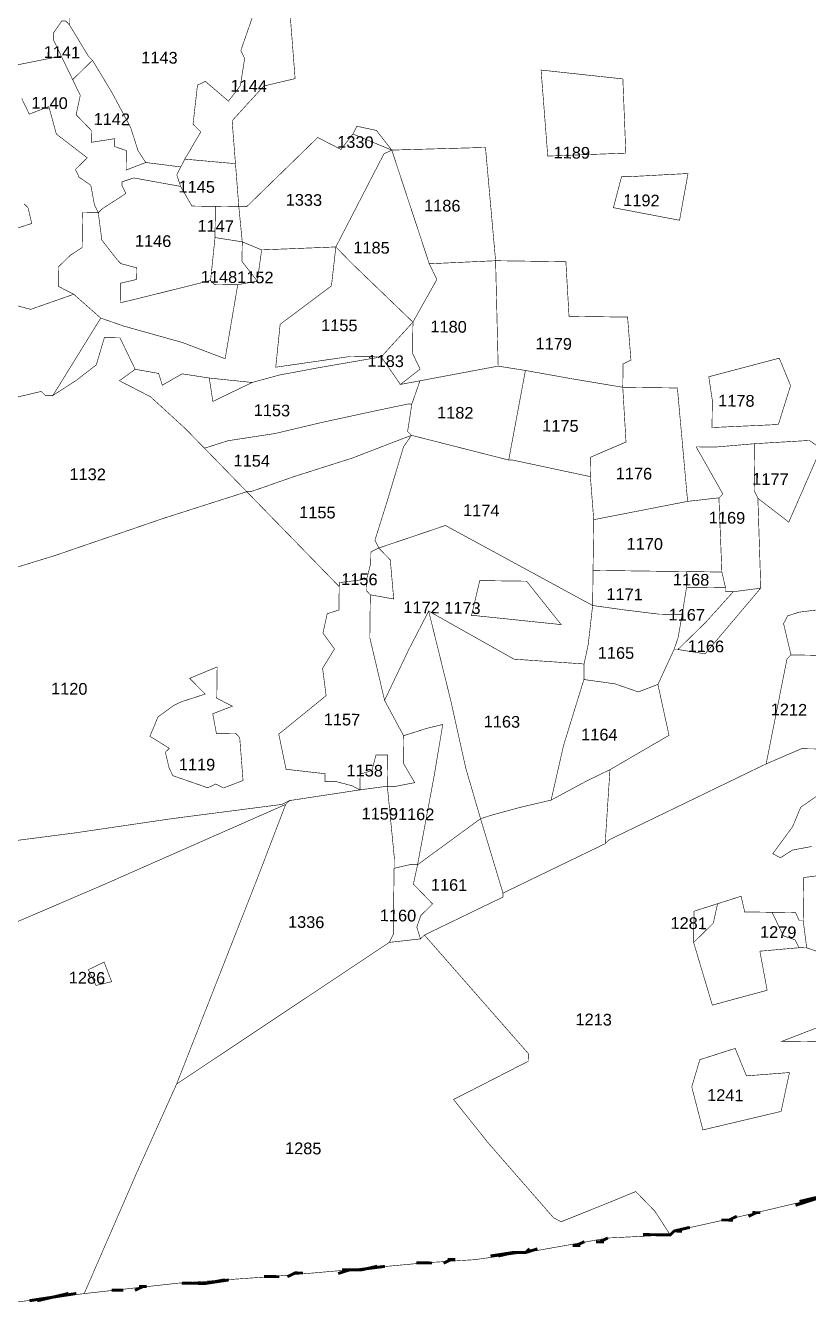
# Model space of a CAD drawing. Header units: metres. Extents: x 259278 to 277237, y 2171369 to 2185379.
# Drawn here: x 269147 to 269942, y 2172550 to 2173847 of the extents above; entities that cross this region are included whole.
import ezdxf

# ---------------------------------------------------------------- set-up
doc = ezdxf.new("R2010")
doc.units = ezdxf.units.M
doc.header["$MEASUREMENT"] = 0
for name, color, linetype in [('SURVEY NO.', 7, 'Continuous'), ('SURVEY PLOT BOUNDARY', 35, 'Continuous'), ('VILLAGE BOUNDARY', 212, 'Continuous')]:
    doc.layers.add(name, color=color, linetype=linetype)
doc.styles.add('PDF Arial', font='arial.ttf')

msp = doc.modelspace()

# ---------------------------------------------------------------- linework, layer by layer
at = {"layer": 'SURVEY PLOT BOUNDARY', "lineweight": 18, "const_width": 0.595}
for points in [[(269381.8, 2173869), (269365.3, 2173821.6), (269369.2, 2173813.6), (269364.9, 2173785.9), (269352.8, 2173770.2), (269329.3, 2173790.3), (269321.3, 2173786.5), (269316.8, 2173746.9), (269324.6, 2173738.9), (269308.4, 2173711.3), (269304.3, 2173703.4), (269268.7, 2173707.9), (269260.9, 2173719.9), (269253.3, 2173743.7), (269234, 2173779.7), (269214.6, 2173811.7), (269210.6, 2173815.7), (269191.2, 2173847.7), (269191.3, 2173855.6), (269195.5, 2173867.4), (269207.3, 2173867.3), (269263.1, 2173882.4), (269310.8, 2173893.7), (269350.6, 2173905.1)], [(269359.9, 2173706.7), (269308.4, 2173711.3), (269324.6, 2173738.9), (269316.8, 2173746.9), (269321.3, 2173786.5), (269329.3, 2173790.3), (269352.8, 2173770.2), (269364.9, 2173785.9), (269369.2, 2173813.6), (269365.3, 2173821.6), (269381.8, 2173869), (269413.7, 2173880.5), (269420.5, 2173793.1), (269388.7, 2173785.6), (269356.5, 2173750.3)], [(269191.2, 2173847.7), (269210.6, 2173815.7), (269214.6, 2173811.7), (269194.5, 2173792.1), (269182.9, 2173816), (269175.2, 2173832), (269175.3, 2173839.9), (269183.4, 2173851.7), (269187.3, 2173851.7)], [(269268.7, 2173707.9), (269248.8, 2173700.2), (269249, 2173720), (269237.2, 2173724.1), (269237.3, 2173732.1), (269213.5, 2173728.4), (269213.6, 2173740.3), (269198, 2173756.4), (269202.2, 2173776.1), (269194.5, 2173792.1), (269214.6, 2173811.7), (269234, 2173779.7), (269253.3, 2173743.7), (269260.9, 2173719.9)], [(269670.4, 2173801.8), (269753.5, 2173792.8), (269756.5, 2173717.4), (269677.2, 2173714.4)], [(269670.4, 2173801.8), (269677.2, 2173714.4), (269756.5, 2173717.4), (269753.5, 2173792.8)], [(269518.7, 2173720.5), (269479.2, 2173736.8), (269483.3, 2173744.7), (269503.1, 2173740.5)], [(269461.9, 2173622.1), (269386.5, 2173619.1), (269366.8, 2173627.3), (269363.3, 2173663), (269371.2, 2173662.9), (269443.5, 2173733.3), (269467.1, 2173721.1), (269479.2, 2173736.8), (269518.7, 2173720.5), (269510.7, 2173716.6)], [(269540.2, 2173545.7), (269477.5, 2173606), (269461.9, 2173622.1), (269510.7, 2173716.6), (269518.7, 2173720.5), (269556.8, 2173605), (269564.5, 2173589)], [(269556.8, 2173605), (269518.7, 2173720.5), (269613.9, 2173723.2), (269624.2, 2173608.1)], [(269359.9, 2173706.7), (269363.3, 2173663), (269339.5, 2173663.3), (269315.7, 2173663.6), (269304.1, 2173683.6), (269300.3, 2173695.5), (269304.3, 2173703.4), (269308.4, 2173711.3)], [(269334.6, 2173588), (269259, 2173569.2), (269243.1, 2173565.4), (269243.3, 2173585.3), (269259.2, 2173589), (269259.4, 2173600.9), (269243.6, 2173605.1), (269239.7, 2173609.1), (269224.1, 2173629.1), (269220.5, 2173656.9), (269224.5, 2173660.8), (269248.5, 2173676.4), (269244.6, 2173684.4), (269244.7, 2173688.3), (269256.6, 2173692.2), (269304.1, 2173683.6), (269315.7, 2173663.6), (269339.5, 2173663.3), (269339.1, 2173631.6)], [(269752.2, 2173693.6), (269760.2, 2173693.5), (269819.7, 2173696.7), (269811.1, 2173649.2), (269743.9, 2173662)], [(269743.9, 2173662), (269811.1, 2173649.2), (269819.7, 2173696.7), (269760.2, 2173693.5), (269752.2, 2173693.6)], [(269223, 2173549.8), (269195.6, 2173574), (269179.8, 2173582.1), (269180, 2173594), (269180.1, 2173601.9), (269192.2, 2173613.7), (269204.1, 2173621.5), (269204.6, 2173657.1), (269220.5, 2173656.9), (269224.1, 2173629.1), (269239.7, 2173609.1), (269243.6, 2173605.1), (269259.4, 2173600.9), (269259.2, 2173589), (269243.3, 2173585.3), (269243.1, 2173565.4), (269259, 2173569.2), (269334.6, 2173588), (269338.5, 2173584), (269362.2, 2173583.7), (269349.4, 2173508.5), (269306, 2173525), (269246.7, 2173541.6)], [(269363.3, 2173663), (269366.8, 2173627.3), (269339.1, 2173631.6), (269339.5, 2173663.3)], [(269366.8, 2173627.3), (269366.5, 2173607.4), (269382.1, 2173587.4), (269362.2, 2173583.7), (269338.5, 2173584), (269334.6, 2173588), (269339.1, 2173631.6)], [(269382.1, 2173587.4), (269366.5, 2173607.4), (269366.8, 2173627.3), (269386.5, 2173619.1)], [(269258, 2173497.8), (269242.6, 2173529.7), (269226.7, 2173530), (269218.5, 2173502.3), (269198.4, 2173486.7), (269174.4, 2173471.2), (269223, 2173549.8), (269246.7, 2173541.6), (269306, 2173525), (269349.4, 2173508.5), (269362.2, 2173583.7), (269382.1, 2173587.4), (269386.5, 2173619.1), (269461.9, 2173622.1), (269457.4, 2173582.5), (269405.3, 2173543.5), (269400.8, 2173499.9), (269476.3, 2173510.8), (269508, 2173510.4), (269444.4, 2173499.4), (269404.7, 2173492), (269376.8, 2173484.4), (269333.3, 2173488.9), (269305.6, 2173493.2), (269285.6, 2173481.6), (269281.8, 2173493.6)], [(269461.9, 2173622.1), (269477.5, 2173606), (269540.2, 2173545.7), (269508, 2173510.4), (269476.3, 2173510.8), (269400.8, 2173499.9), (269405.3, 2173543.5), (269457.4, 2173582.5)], [(269547.3, 2173486.1), (269527.5, 2173482.4), (269547.5, 2173498), (269539.8, 2173514), (269540.2, 2173545.7), (269564.5, 2173589), (269556.8, 2173605), (269624.2, 2173608.1), (269626.8, 2173501)], [(269753.4, 2173479.5), (269702, 2173488.1), (269654.5, 2173496.6), (269626.8, 2173501), (269624.2, 2173608.1), (269695.6, 2173607.1), (269698.8, 2173551.6), (269758.3, 2173550.8), (269761.7, 2173507.1), (269753.7, 2173503.3)], [(269527.5, 2173482.4), (269508, 2173510.4), (269540.2, 2173545.7), (269539.8, 2173514), (269547.5, 2173498)], [(269527.5, 2173482.4), (269547.3, 2173486.1), (269539.1, 2173462.4), (269535.1, 2173462.5), (269499.3, 2173455), (269447.7, 2173443.8), (269399.9, 2173432.5), (269352.3, 2173425.2), (269328.4, 2173417.6), (269308.8, 2173437.7), (269273.5, 2173469.9), (269249.9, 2173482.1), (269242, 2173486.1), (269258, 2173497.8), (269281.8, 2173493.6), (269285.6, 2173481.6), (269305.6, 2173493.2), (269333.3, 2173488.9), (269336.9, 2173465.1), (269368.8, 2173480.5), (269376.8, 2173484.4), (269404.7, 2173492), (269444.4, 2173499.4), (269508, 2173510.4)], [(269654.5, 2173496.6), (269637.5, 2173405.6), (269538.7, 2173430.7), (269534.8, 2173434.7), (269539.1, 2173462.4), (269547.3, 2173486.1), (269626.8, 2173501)], [(269840.8, 2173490.2), (269912.4, 2173509.1), (269923.9, 2173481.2), (269911.5, 2173441.7), (269844.1, 2173438.6), (269844.4, 2173466.4)], [(269844.4, 2173466.4), (269844.1, 2173438.6), (269911.5, 2173441.7), (269923.9, 2173481.2), (269912.4, 2173509.1), (269840.8, 2173490.2)], [(269376.8, 2173484.4), (269368.8, 2173480.5), (269336.9, 2173465.1), (269333.3, 2173488.9)], [(269637.5, 2173405.6), (269654.5, 2173496.6), (269702, 2173488.1), (269753.4, 2173479.5), (269756.7, 2173423.9), (269720.8, 2173408.5), (269720.5, 2173388.7), (269641.4, 2173405.6)], [(269819.3, 2173363.6), (269723.9, 2173345), (269720.5, 2173388.7), (269720.8, 2173408.5), (269756.7, 2173423.9), (269753.4, 2173479.5), (269808.9, 2173478.8)], [(269371.4, 2173373.4), (269328.4, 2173417.6), (269352.3, 2173425.2), (269399.9, 2173432.5), (269447.7, 2173443.8), (269499.3, 2173455), (269535.1, 2173462.5), (269539.1, 2173462.4), (269534.8, 2173434.7), (269538.7, 2173430.7), (269518.8, 2173423.1), (269478.9, 2173407.7), (269419.2, 2173388.7), (269375.4, 2173373.4)], [(269371.4, 2173373.4), (269375.4, 2173373.4), (269419.2, 2173388.7), (269478.9, 2173407.7), (269518.8, 2173423.1), (269538.7, 2173430.7), (269530.6, 2173418.9), (269514, 2173363.6), (269501.6, 2173324.1), (269505.5, 2173316.2), (269497.5, 2173312.3), (269497.3, 2173300.4), (269493.2, 2173284.6), (269465.4, 2173281), (269465.3, 2173277), (269410.5, 2173333.3)], [(269637.5, 2173405.6), (269641.4, 2173405.6), (269720.5, 2173388.7), (269723.9, 2173345), (269723.2, 2173293.5), (269722.8, 2173257.8), (269573.2, 2173339.1), (269505.5, 2173316.2), (269501.6, 2173324.1), (269514, 2173363.6), (269530.6, 2173418.9), (269538.7, 2173430.7)], [(269890.7, 2173366.7), (269893.5, 2173279.4), (269893.5, 2173275.4), (269865.7, 2173271.8), (269857.8, 2173271.9), (269857.8, 2173275.9), (269854.1, 2173291.8), (269851.1, 2173367.2), (269855.1, 2173371.1), (269828, 2173419), (269847.8, 2173418.8), (269887.5, 2173422.2), (269887.1, 2173390.5), (269886.9, 2173374.6)], [(269890.7, 2173366.7), (269886.9, 2173374.6), (269887.1, 2173390.5), (269887.5, 2173422.2), (269943, 2173425.5), (269954.8, 2173417.4), (269922.1, 2173342.5)], [(269723.2, 2173293.5), (269723.9, 2173345), (269819.3, 2173363.6), (269851.1, 2173367.2), (269854.1, 2173291.8), (269818.4, 2173292.3), (269790.6, 2173292.6)], [(269722.8, 2173257.8), (269718.3, 2173218.2), (269714.1, 2173198.4), (269642.8, 2173203.3), (269556.2, 2173252.1), (269535.8, 2173212.7), (269511.4, 2173161.4), (269496.4, 2173225.1), (269496.9, 2173268.7), (269520.7, 2173264.4), (269517.2, 2173304.1), (269505.5, 2173316.2), (269573.2, 2173339.1)], [(269493.2, 2173284.6), (269497.3, 2173300.4), (269497.5, 2173312.3), (269505.5, 2173316.2), (269517.2, 2173304.1), (269520.7, 2173264.4), (269496.9, 2173268.7), (269493, 2173272.7)], [(269818.4, 2173292.3), (269818.2, 2173276.4), (269813.8, 2173248.7), (269790.1, 2173249), (269754.4, 2173253.4), (269722.8, 2173257.8), (269723.2, 2173293.5), (269790.6, 2173292.6)], [(269854.1, 2173291.8), (269857.8, 2173275.9), (269818.2, 2173276.4), (269818.4, 2173292.3)], [(269496.9, 2173268.7), (269496.4, 2173225.1), (269511.4, 2173161.4), (269530.7, 2173125.5), (269530.4, 2173097.7), (269542, 2173077.8), (269522.1, 2173074), (269514.2, 2173074.2), (269514.6, 2173105.9), (269502.7, 2173106), (269498.6, 2173090.2), (269486.6, 2173086.4), (269486.4, 2173070.5), (269478.5, 2173074.6), (269462.7, 2173078.8), (269450.8, 2173078.9), (269450.9, 2173086.9), (269411.3, 2173091.4), (269403.9, 2173127.1), (269452, 2173166.2), (269448.4, 2173194), (269460.5, 2173213.6), (269448.8, 2173229.7), (269453.1, 2173249.4), (269465, 2173253.2), (269465.3, 2173277), (269465.4, 2173281), (269493.2, 2173284.6), (269493, 2173272.7)], [(269655.7, 2173282.5), (269690.8, 2173238.4), (269603.7, 2173247.5), (269599.7, 2173247.5), (269608.1, 2173283.1)], [(269608.1, 2173283.1), (269599.7, 2173247.5), (269603.7, 2173247.5), (269690.8, 2173238.4), (269655.7, 2173282.5)], [(269865.7, 2173271.8), (269837.5, 2173240.5), (269809.4, 2173213.1), (269805.5, 2173213.1), (269809.6, 2173225), (269813.8, 2173248.7), (269818.2, 2173276.4), (269857.8, 2173275.9), (269857.8, 2173271.9)], [(269809.4, 2173213.1), (269837.5, 2173240.5), (269865.7, 2173271.8), (269893.5, 2173275.4), (269837.1, 2173208.7)], [(269530.7, 2173125.5), (269511.4, 2173161.4), (269535.8, 2173212.7), (269556.2, 2173252.1), (269578.8, 2173160.6), (269593.8, 2173092.9), (269608.9, 2173041.2), (269592.9, 2173029.5), (269560.9, 2173006.1), (269544.9, 2172994.4), (269561.9, 2173085.4), (269570.5, 2173136.9), (269554.6, 2173133.1)], [(269714.1, 2173198.4), (269713.9, 2173182.6), (269693.2, 2173115.4), (269680.6, 2173060.1), (269648.7, 2173052.6), (269620.9, 2173045), (269608.9, 2173041.2), (269593.8, 2173092.9), (269578.8, 2173160.6), (269556.2, 2173252.1), (269642.8, 2173203.3)], [(269813.8, 2173248.7), (269809.6, 2173225), (269805.5, 2173213.1), (269789.1, 2173177.6), (269769.2, 2173170), (269745.5, 2173178.2), (269713.9, 2173182.6), (269714.1, 2173198.4), (269718.3, 2173218.2), (269722.8, 2173257.8), (269754.4, 2173253.4), (269790.1, 2173249)], [(269996, 2173234.4), (269967.9, 2173207), (269944.1, 2173207.3), (269924.3, 2173207.6), (269916.8, 2173239.4), (269920.9, 2173247.3), (269932.8, 2173251.1), (269992.4, 2173258.3)], [(269967.9, 2173207), (269967.7, 2173187.2), (269967.3, 2173155.5), (269966.7, 2173115.8), (269958.8, 2173112), (269935, 2173112.3), (269899.1, 2173096.9), (269920.3, 2173203.7), (269924.3, 2173207.6), (269944.1, 2173207.3)], [(269367.6, 2173080), (269347.7, 2173072.4), (269339.8, 2173076.4), (269331.8, 2173072.6), (269296.3, 2173084.9), (269292.4, 2173092.9), (269288.7, 2173108.8), (269292.7, 2173112.7), (269273, 2173124.9), (269281.2, 2173144.6), (269297.2, 2173156.3), (269305.2, 2173160.1), (269329.1, 2173167.8), (269313.4, 2173183.8), (269341.3, 2173195.4), (269340.9, 2173163.6), (269356.7, 2173155.5), (269336.8, 2173147.8), (269340.5, 2173128), (269360.3, 2173127.7), (269364.2, 2173123.7)], [(269367.6, 2173080), (269364.2, 2173123.7), (269360.3, 2173127.7), (269340.5, 2173128), (269336.8, 2173147.8), (269356.7, 2173155.5), (269340.9, 2173163.6), (269341.3, 2173195.4), (269313.4, 2173183.8), (269329.1, 2173167.8), (269305.2, 2173160.1), (269297.2, 2173156.3), (269281.2, 2173144.6), (269273, 2173124.9), (269292.7, 2173112.7), (269288.7, 2173108.8), (269292.4, 2173092.9), (269296.3, 2173084.9), (269331.8, 2173072.6), (269339.8, 2173076.4), (269347.7, 2173072.4)], [(269740.4, 2173091), (269716.5, 2173079.4), (269680.6, 2173060.1), (269693.2, 2173115.4), (269713.9, 2173182.6), (269745.5, 2173178.2), (269769.2, 2173170), (269789.1, 2173177.6), (269800.4, 2173125.9)], [(269544.9, 2172994.4), (269537, 2172994.5), (269521.1, 2172990.8), (269521.2, 2173002.7), (269514.2, 2173074.2), (269522.1, 2173074), (269542, 2173077.8), (269530.4, 2173097.7), (269530.7, 2173125.5), (269554.6, 2173133.1), (269570.5, 2173136.9), (269561.9, 2173085.4)], [(269514.2, 2173074.2), (269486.4, 2173070.5), (269486.6, 2173086.4), (269498.6, 2173090.2), (269502.7, 2173106), (269514.6, 2173105.9)], [(269631.7, 2172965.6), (269608.9, 2173041.2), (269620.9, 2173045), (269648.7, 2173052.6), (269680.6, 2173060.1), (269716.5, 2173079.4), (269740.4, 2173091), (269735.5, 2173015.8)], [(269410.9, 2173055.7), (269414.9, 2173059.6), (269486.4, 2173070.5), (269514.2, 2173074.2), (269521.2, 2173002.7), (269521.1, 2172990.8), (269520.7, 2172963), (269520.2, 2172923.4), (269516.1, 2172915.5), (269300.1, 2172771.6), (269382.2, 2172980.7)], [(268784.8, 2172778.3), (268845, 2172833), (268933.2, 2172907.2), (269017.3, 2172973.5), (269057.4, 2173008.7), (269113, 2173015.9), (269196.4, 2173026.7), (269295.7, 2173041.3), (269379.1, 2173052.1), (269406.9, 2173055.7), (269414.9, 2173059.6), (269410.9, 2173055.7), (269227.4, 2172974.8), (269083.9, 2172913.2), (268900.5, 2172832.3)], [(269631.7, 2172965.6), (269631.7, 2172961.6), (269551.9, 2172923), (269547.9, 2172919.1), (269544.1, 2172931), (269548.2, 2172942.8), (269560.2, 2172954.6), (269540.7, 2172974.7), (269544.9, 2172994.4), (269560.9, 2173006.1), (269592.9, 2173029.5), (269608.9, 2173041.2)], [(269516.1, 2172915.5), (269520.2, 2172923.4), (269520.7, 2172963), (269521.1, 2172990.8), (269537, 2172994.5), (269544.9, 2172994.4), (269540.7, 2172974.7), (269560.2, 2172954.6), (269548.2, 2172942.8), (269544.1, 2172931), (269547.9, 2172919.1)], [(269905.1, 2172946.1), (269916.6, 2172922.2), (269928.5, 2172918.1), (269932.4, 2172910.1), (269892.7, 2172906.6), (269900.1, 2172866.9), (269844.4, 2172851.8), (269825.4, 2172915.4), (269845.4, 2172935), (269849.7, 2172954.8), (269873.6, 2172962.4), (269877.3, 2172946.5)], [(269825.4, 2172915.4), (269825.5, 2172923.4), (269825.8, 2172947.2), (269849.7, 2172954.8), (269845.4, 2172935)], [(269936.7, 2172937.8), (269940.3, 2172910), (269932.4, 2172910.1), (269928.5, 2172918.1), (269916.6, 2172922.2), (269905.1, 2172946.1), (269928.9, 2172945.8), (269932.7, 2172937.8)], [(269801.7, 2172618.3), (269738.2, 2172615.2), (269654.7, 2172600.4), (269603.1, 2172593.2), (269551.5, 2172589.9), (269476.1, 2172582.9), (269396.7, 2172576), (269301.5, 2172569.3), (269206.2, 2172558.7), (269259.3, 2172680.9), (269300.1, 2172771.6), (269516.1, 2172915.5), (269547.9, 2172919.1), (269551.9, 2172923), (269657.4, 2172802.6), (269657.3, 2172794.7), (269589.4, 2172759.9), (269581.4, 2172756), (269616.5, 2172712), (269683, 2172635.8), (269690.8, 2172631.7), (269738.7, 2172650.9), (269766.6, 2172662.4), (269786.1, 2172642.3)], [(269234.1, 2172875.6), (269226.4, 2172895.5), (269210.5, 2172887.8), (269218.2, 2172871.8)], [(269234.1, 2172875.6), (269218.2, 2172871.8), (269210.5, 2172887.8), (269226.4, 2172895.5)], [(269955.1, 2172830.5), (270014.8, 2172845.6), (270018.8, 2172849.5), (270018.7, 2172845.5), (270014.5, 2172821.8), (270014.4, 2172813.9), (269915.3, 2172815.1)], [(269914.3, 2172743.8), (269922.8, 2172783.3), (269879.1, 2172779.9), (269867.6, 2172807.8), (269831.7, 2172796.4), (269823.5, 2172768.7), (269834.8, 2172725)], [(269867.6, 2172807.8), (269879.1, 2172779.9), (269922.8, 2172783.3), (269914.3, 2172743.8), (269834.8, 2172725), (269823.5, 2172768.7), (269831.7, 2172796.4)]]:
    msp.add_lwpolyline(points, close=True, dxfattribs=at)
for points in [[(269943, 2173425.5), (269887.5, 2173422.2), (269847.8, 2173418.8), (269828, 2173419), (269855.1, 2173371.1), (269851.1, 2173367.2), (269819.3, 2173363.6), (269808.9, 2173478.8), (269753.4, 2173479.5), (269753.7, 2173503.3), (269761.7, 2173507.1), (269758.3, 2173550.8), (269698.8, 2173551.6), (269695.6, 2173607.1), (269624.2, 2173608.1), (269613.9, 2173723.2), (269518.7, 2173720.5), (269503.1, 2173740.5), (269483.3, 2173744.7), (269479.2, 2173736.8), (269467.1, 2173721.1), (269443.5, 2173733.3), (269371.2, 2173662.9), (269363.3, 2173663), (269359.9, 2173706.7), (269356.5, 2173750.3), (269388.7, 2173785.6), (269420.5, 2173793.1), (269413.7, 2173880.5)], [(269183.4, 2173851.7), (269175.3, 2173839.9), (269175.2, 2173832), (269182.9, 2173816), (269127.2, 2173804.9), (269075.9, 2173817.4), (269036.3, 2173825.9), (269036.5, 2173841.7), (269036.7, 2173853.6)], [(269191.3, 2173855.6), (269191.2, 2173847.7), (269187.3, 2173851.7)], [(269127.2, 2173804.9), (269182.9, 2173816), (269194.5, 2173792.1), (269202.2, 2173776.1), (269198, 2173756.4), (269213.6, 2173740.3), (269213.5, 2173728.4), (269237.3, 2173732.1), (269237.2, 2173724.1), (269249, 2173720), (269248.8, 2173700.2), (269268.7, 2173707.9), (269304.3, 2173703.4), (269300.3, 2173695.5), (269304.1, 2173683.6), (269256.6, 2173692.2), (269244.7, 2173688.3), (269244.6, 2173684.4), (269248.5, 2173676.4), (269224.5, 2173660.8), (269220.5, 2173656.9), (269216.6, 2173664.9), (269212.9, 2173684.8), (269201.1, 2173692.9), (269197.3, 2173700.9), (269209.3, 2173712.6), (269177.9, 2173736.8), (269170.3, 2173764.7), (269150.4, 2173757), (269142.7, 2173772.9)], [(269142.7, 2173772.9), (269150.4, 2173757), (269170.3, 2173764.7), (269177.9, 2173736.8), (269209.3, 2173712.6), (269197.3, 2173700.9), (269201.1, 2173692.9), (269212.9, 2173684.8), (269216.6, 2173664.9), (269220.5, 2173656.9), (269204.6, 2173657.1), (269204.1, 2173621.5), (269192.2, 2173613.7), (269180.1, 2173601.9), (269180, 2173594), (269179.8, 2173582.1), (269195.6, 2173574), (269151.8, 2173558.7), (269136, 2173562.9)], [(269145.3, 2173665.8), (269149.2, 2173661.8), (269152.9, 2173645.9), (269129, 2173638.3)], [(269129, 2173638.3), (269152.9, 2173645.9), (269149.2, 2173661.8), (269145.3, 2173665.8)], [(269136, 2173562.9), (269151.8, 2173558.7), (269195.6, 2173574), (269223, 2173549.8), (269174.4, 2173471.2), (269166.5, 2173471.3), (269162.6, 2173475.3), (269130.8, 2173467.8)], [(269130.8, 2173467.8), (269162.6, 2173475.3), (269166.5, 2173471.3), (269174.4, 2173471.2), (269198.4, 2173486.7), (269218.5, 2173502.3), (269226.7, 2173530), (269242.6, 2173529.7), (269258, 2173497.8), (269242, 2173486.1), (269249.9, 2173482.1), (269273.5, 2173469.9), (269308.8, 2173437.7), (269328.4, 2173417.6), (269371.4, 2173373.4), (269287.8, 2173346.7), (269176.3, 2173308.5), (269064.8, 2173274.3)], [(269992.4, 2173258.3), (269932.8, 2173251.1), (269920.9, 2173247.3), (269916.8, 2173239.4), (269924.3, 2173207.6), (269920.3, 2173203.7), (269899.1, 2173096.9), (269811.3, 2173054.4), (269739.5, 2173019.7), (269735.5, 2173015.8), (269740.4, 2173091), (269800.4, 2173125.9), (269789.1, 2173177.6), (269805.5, 2173213.1), (269809.4, 2173213.1), (269837.1, 2173208.7), (269893.5, 2173275.4), (269893.5, 2173279.4), (269890.7, 2173366.7), (269922.1, 2173342.5), (269954.8, 2173417.4)], [(269064.8, 2173274.3), (269176.3, 2173308.5), (269287.8, 2173346.7), (269371.4, 2173373.4), (269410.5, 2173333.3), (269465.3, 2173277), (269465, 2173253.2), (269453.1, 2173249.4), (269448.8, 2173229.7), (269460.5, 2173213.6), (269448.4, 2173194), (269452, 2173166.2), (269403.9, 2173127.1), (269411.3, 2173091.4), (269450.9, 2173086.9), (269450.8, 2173078.9), (269462.7, 2173078.8), (269478.5, 2173074.6), (269486.4, 2173070.5), (269414.9, 2173059.6), (269406.9, 2173055.7), (269379.1, 2173052.1), (269295.7, 2173041.3), (269196.4, 2173026.7), (269113, 2173015.9)], [(269952.8, 2172656), (269873.3, 2172637.2), (269805.7, 2172622.3), (269801.7, 2172618.3), (269786.1, 2172642.3), (269766.6, 2172662.4), (269738.7, 2172650.9), (269690.8, 2172631.7), (269683, 2172635.8), (269616.5, 2172712), (269581.4, 2172756), (269589.4, 2172759.9), (269657.3, 2172794.7), (269657.4, 2172802.6), (269551.9, 2172923), (269631.7, 2172961.6), (269631.7, 2172965.6), (269735.5, 2173015.8), (269739.5, 2173019.7), (269811.3, 2173054.4), (269899.1, 2173096.9), (269935, 2173112.3), (269958.8, 2173112)], [(269962.2, 2173072.3), (269934.2, 2173052.8), (269926, 2173033.1), (269905.8, 2173005.6), (269913.7, 2173001.5), (269925.7, 2173009.3), (269945.6, 2173013)], [(269945.6, 2173013), (269925.7, 2173009.3), (269913.7, 2173001.5), (269905.8, 2173005.6), (269926, 2173033.1), (269934.2, 2173052.8), (269962.2, 2173072.3)], [(268185.6, 2172437.1), (268148, 2172592.3), (268117.8, 2172711.6), (268240.7, 2172706.1), (268423, 2172703.7), (268506.5, 2172718.5), (268653.6, 2172752.3), (268741.1, 2172770.9), (268784.8, 2172778.3), (268900.5, 2172832.3), (269083.9, 2172913.2), (269227.4, 2172974.8), (269410.9, 2173055.7), (269382.2, 2172980.7), (269300.1, 2172771.6), (269259.3, 2172680.9), (269206.2, 2172558.7), (269091, 2172544.3)], [(269965, 2172985), (269937.2, 2172981.4), (269937.1, 2172969.5), (269936.7, 2172937.8), (269932.7, 2172937.8), (269928.9, 2172945.8), (269905.1, 2172946.1), (269877.3, 2172946.5), (269873.6, 2172962.4), (269849.7, 2172954.8), (269825.8, 2172947.2), (269825.5, 2172923.4), (269825.4, 2172915.4), (269844.4, 2172851.8), (269900.1, 2172866.9), (269892.7, 2172906.6), (269932.4, 2172910.1), (269940.3, 2172910), (269952.1, 2172905.9)], [(269952.1, 2172905.9), (269940.3, 2172910), (269936.7, 2172937.8), (269937.1, 2172969.5), (269937.2, 2172981.4), (269965, 2172985)], [(269955.1, 2172830.5), (269915.3, 2172815.1), (270014.4, 2172813.9)]]:
    msp.add_lwpolyline(points, dxfattribs=at)
at = {"layer": 'VILLAGE BOUNDARY', "const_width": 2.97}
for points in [[(269968.7, 2172659.8), (269952.8, 2172656), (269928.9, 2172648.4)], [(269933, 2172652.3), (269948.9, 2172656.1), (269952.8, 2172656), (269972.8, 2172663.7)], [(269889.2, 2172641), (269881.2, 2172637.1)], [(269885.2, 2172641), (269893.2, 2172640.9)], [(269865.3, 2172633.4), (269853.4, 2172633.5)], [(269861.3, 2172633.4), (269869.3, 2172637.3)], [(269730.2, 2172611.3), (269738.2, 2172615.2)], [(269813.6, 2172622.2), (269805.7, 2172622.3), (269801.7, 2172618.3), (269797.7, 2172618.4), (269773.9, 2172618.7)], [(269781.9, 2172618.6), (269797.7, 2172618.4), (269801.7, 2172618.3), (269805.7, 2172622.3), (269821.6, 2172626)], [(269658.8, 2172604.3), (269654.7, 2172600.4), (269642.9, 2172600.6), (269619, 2172596.9)], [(269626.9, 2172596.8), (269642.9, 2172600.6), (269654.7, 2172600.4), (269666.7, 2172604.2)], [(269710.3, 2172607.6), (269702.4, 2172607.7)], [(269706.4, 2172607.7), (269714.4, 2172611.5)], [(269734.2, 2172611.3), (269726.3, 2172611.4)], [(269559.5, 2172589.8), (269551.5, 2172589.9), (269543.6, 2172590)], [(269579.3, 2172593.5), (269571.3, 2172589.6)], [(269575.4, 2172593.5), (269583.3, 2172593.4)], [(269404.6, 2172575.9), (269396.7, 2172576), (269388.8, 2172576.1)], [(269428.5, 2172579.6), (269420.5, 2172579.7), (269412.6, 2172575.8)], [(269503.9, 2172586.5), (269488, 2172582.8), (269476.1, 2172582.9), (269464.2, 2172579.1)], [(269468.2, 2172583), (269476.1, 2172582.9), (269484, 2172582.8), (269511.8, 2172586.4)], [(269241.9, 2172562.2), (269234, 2172562.3)], [(269237.9, 2172562.2), (269245.9, 2172562.1)], [(269265.7, 2172565.8), (269257.8, 2172562)], [(269261.8, 2172565.9), (269269.7, 2172565.8)], [(269349.1, 2172572.7), (269329.2, 2172569), (269305.4, 2172569.3)], [(269313.4, 2172569.2), (269329.2, 2172569), (269353.1, 2172572.6)], [(269190.3, 2172558.9), (269174.4, 2172555.1), (269150.6, 2172551.5)], [(269158.5, 2172551.4), (269174.4, 2172555.1), (269198.2, 2172558.8)]]:
    msp.add_lwpolyline(points, dxfattribs=at)

# ---------------------------------------------------------------- texts
at = {"layer": 'SURVEY NO.', "char_height": 11.89, "attachment_point": 7, "rotation": 359.2544, "style": 'PDF Arial'}
for s, insert in [('1141', (269165, 2173814.2)), ('1143', (269264.1, 2173808.6)), ('1144', (269354.9, 2173780)), ('1140', (269152.5, 2173762.5)), ('1142', (269215.7, 2173746.2)), ('1330', (269463.2, 2173722.8)), ('1189', (269683.1, 2173712)), ('1145', (269302, 2173677.3)), ('1333', (269410.9, 2173664)), ('1186', (269551.5, 2173658.2)), ('1192', (269753.8, 2173663.5)), ('1147', (269321.3, 2173637.7)), ('1146', (269257.7, 2173622.3)), ('1185', (269479.6, 2173615.5)), ('11481152', (269324.6, 2173585.8)), ('1155', (269446.9, 2173536.6)), ('1180', (269557.9, 2173535.2)), ('1179', (269664.7, 2173517.9)), ('1183', (269494, 2173500.3)), ('1178', (269850.3, 2173460)), ('1153', (269378.4, 2173450.2)), ('1182', (269564.7, 2173447.8)), ('1175', (269671.5, 2173434.5)), ('1154', (269357.9, 2173399)), ('1132', (269191.2, 2173385.3)), ('1176', (269746.2, 2173386)), ('1177', (269884.9, 2173380.5)), ('1155', (269424.6, 2173346.5)), ('1174', (269591.1, 2173348.7)), ('1169', (269840.8, 2173341.1)), ('1170', (269757.2, 2173314.5)), ('1156', (269467.3, 2173278.6)), ('1168', (269804.3, 2173278.2)), ('1171', (269736.7, 2173263.5)), ('1172 1173', (269530.4, 2173250)), ('1167', (269799.9, 2173242.5)), ('1165', (269728, 2173203.8)), ('1166', (269819.3, 2173210.5)), ('1120', (269172.5, 2173167.4)), ('1157', (269449.6, 2173136.1)), ('1212', (269903.7, 2173146.3)), ('1163', (269612.1, 2173133.9)), ('1164', (269711.1, 2173120.8)), ('1119', (269302.3, 2173090.4)), ('1158', (269472.7, 2173084.2)), ('11591162', (269488, 2173040.4)), ('1161', (269558.4, 2172968.1)), ('1336', (269413.2, 2172930.3)), ('1160', (269506.5, 2172937)), ('1281', (269801.8, 2172929.2)), ('1279', (269892.8, 2172920.1)), ('1286', (269190.5, 2172873.7)), ('1213', (269705.3, 2172831.3)), ('1241', (269839.1, 2172754.6)), ('1285', (269410.2, 2172700.4))]:
    msp.add_mtext(s, dxfattribs=dict(at, insert=insert))

doc.saveas('drawing.dxf')
